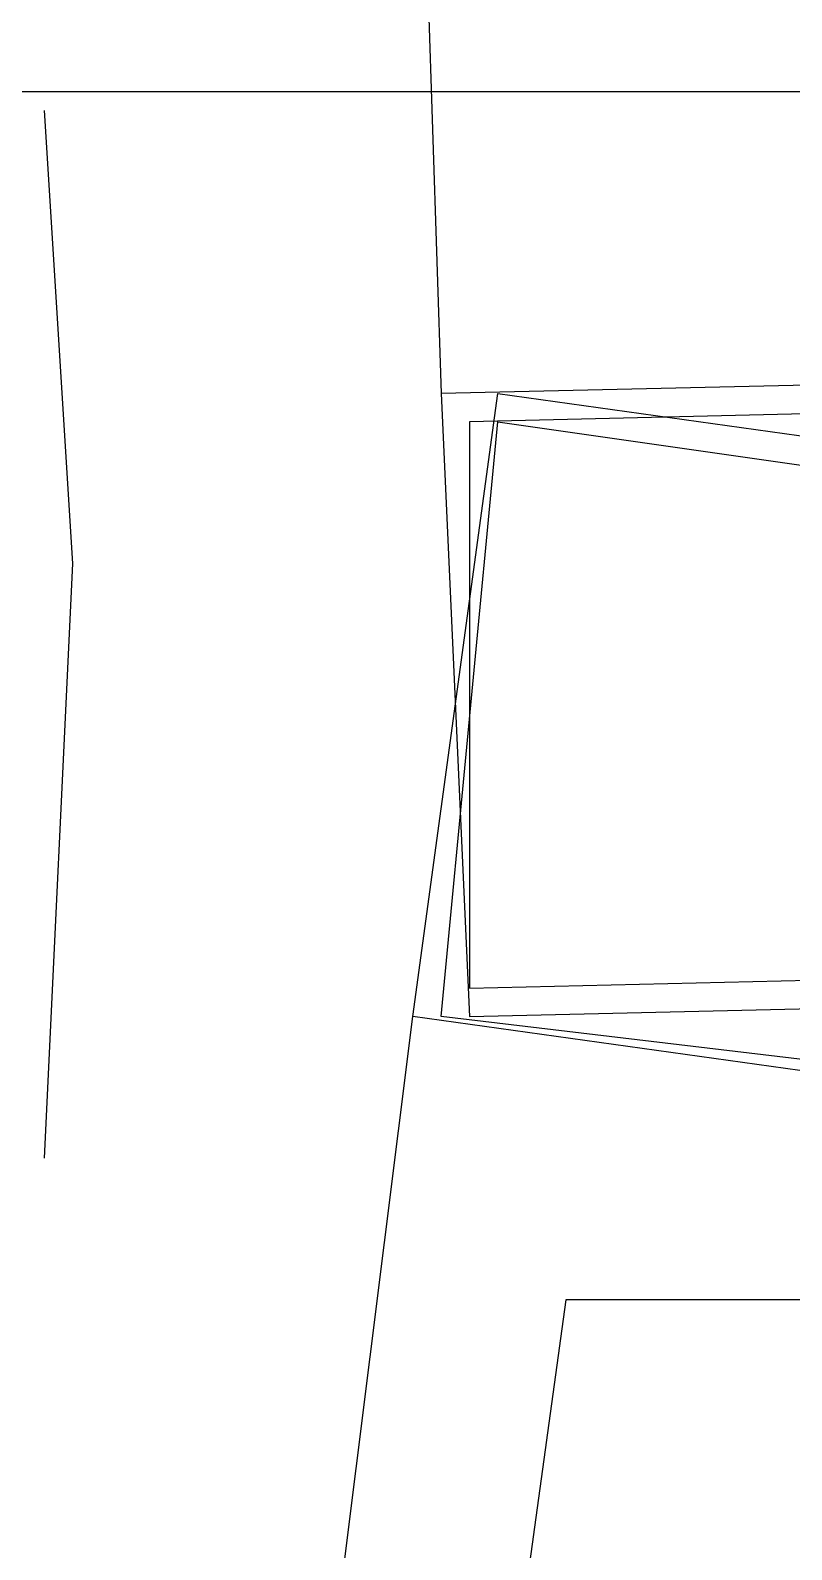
# Model space of a CAD drawing. Header units: feet. Extents: x -84 to 198, y -22 to 181.
# Drawn here: x 137.54 to 137.898, y 106.407 to 107.122 of the extents above; entities that cross this region are included whole.
import ezdxf

# ---------------------------------------------------------------- set-up
doc = ezdxf.new("R2010")
doc.units = ezdxf.units.FT
for name, color, linetype in [('A-AREA-COMUN', 252, 'CONTINUOUS'), ('A-AREA-UNIDAD', 30, 'CONTINUOUS'), ('A-LINEA', 7, 'CONTINUOUS')]:
    doc.layers.add(name, color=color, linetype=linetype)

msp = doc.modelspace()

# ---------------------------------------------------------------- linework, layer by layer
at = {"layer": 'A-AREA-COMUN'}
msp.add_lwpolyline([(132.928, 81.0133), (136.4, 85.7244), (138.88, 88.16), (138.96, 88.8), (139.68, 89.7244), (140.24, 89.8844), (141.92, 92.5333), (143.2, 95.1289), (144.16, 97.7244), (145.952, 104.5689), (147.168, 110.9333), (147.712, 116.0178), (146.912, 109.8489), (146, 105.3689), (144.72, 105.3689), (138.64, 106.7733), (138.48, 106.5244), (137.792, 106.5244), (137.76, 106.2933), (136.72, 106.2933), (135.488, 106.6133), (135.36, 106.1689), (133.568, 106.1689)], dxfattribs=at)
at = {"layer": 'A-AREA-UNIDAD'}
msp.add_lwpolyline([(122.88, 112.4089), (135.808, 109.3333), (135.872, 108.1778), (135.552, 106.8444), (137.36, 106.4178), (137.408, 107.0933), (138.16, 107.0933), (137.888, 115.6089), (137.088, 126.2044), (136.16, 134.0622), (134.688, 143.2533), (134.048, 143.2889), (134, 143.5378), (130.912, 144.9422)], dxfattribs=at)
at = {"layer": 'A-LINEA'}
for p, q in [((137.6133, 110.6578), (137.7333, 106.9511)), ((137.6133, 110.6578), (137.7333, 106.9511)), ((137.32, 103.4711), (137.72, 106.6578)), ((137.32, 103.4711), (137.72, 106.6578))]:
    msp.add_line(p, q, dxfattribs=at)
for points in [[(137.5467, 106.5911), (137.56, 106.8711), (137.5467, 107.0844)], [(137.5467, 106.5911), (137.56, 106.8711), (137.5467, 107.0844)], [(137.7333, 106.9511), (137.7467, 106.6578), (138.32, 106.6711), (138.32, 106.9644), (137.7333, 106.9511)], [(137.7333, 106.9511), (137.7467, 106.6578), (138.32, 106.6711), (138.32, 106.9644), (137.7333, 106.9511)], [(137.72, 106.6578), (137.76, 106.9511), (138.3333, 106.8711), (138.2933, 106.5778), (137.72, 106.6578)], [(137.72, 106.6578), (137.76, 106.9511), (138.3333, 106.8711), (138.2933, 106.5778), (137.72, 106.6578)], [(137.7467, 106.9378), (137.7467, 106.6711), (138.3067, 106.6844), (138.3067, 106.9511), (137.7467, 106.9378)], [(137.7467, 106.9378), (137.7467, 106.6711), (138.3067, 106.6844), (138.3067, 106.9511), (137.7467, 106.9378)], [(137.7333, 106.6578), (137.76, 106.9378), (138.32, 106.8578), (138.2933, 106.5911), (137.7333, 106.6578)], [(137.7333, 106.6578), (137.76, 106.9378), (138.32, 106.8578), (138.2933, 106.5911), (137.7333, 106.6578)]]:
    msp.add_lwpolyline(points, dxfattribs=at)

doc.saveas('drawing.dxf')
